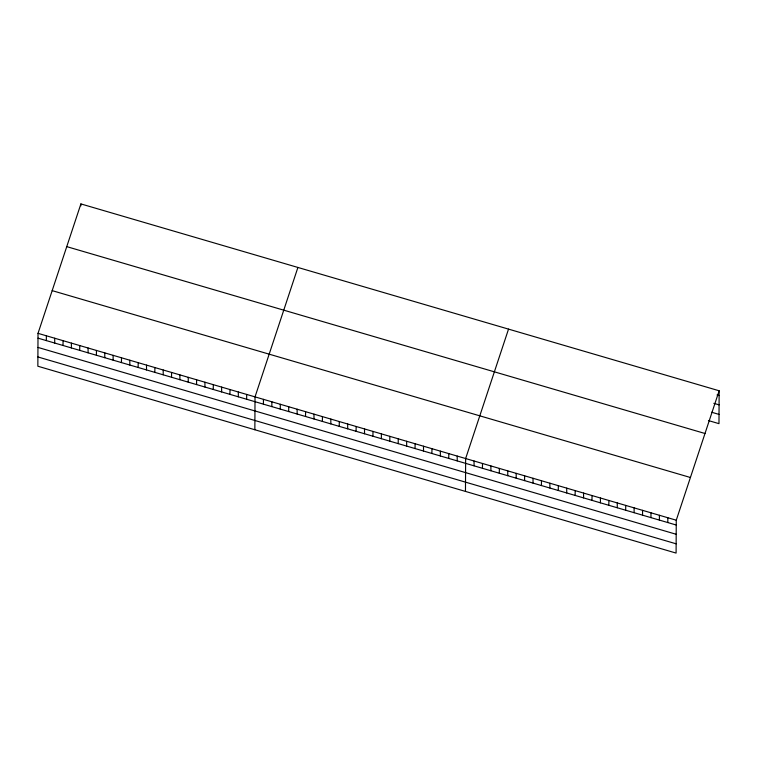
<?xml version="1.0" encoding="UTF-8"?>
<svg xmlns="http://www.w3.org/2000/svg" width="757" height="757" viewBox="0 0 757 757"><rect width="100%" height="100%" fill="white"/><g stroke="black" fill="none" stroke-linecap="round" stroke-linejoin="round"><path stroke-width="1.14" d="M38.02 333.345L37.85 366.218L676.096 553.083L676.266 520.21L719.15 390.782L80.904 203.917L38.02 333.345L676.266 520.21M46.347 340.603L46.366 335.786M54.693 343.044L54.712 338.228M63.039 345.485L63.058 340.669M71.385 347.927L71.404 343.12M79.731 350.377L79.75 345.561M80.895 205.838L80.904 203.917M88.077 352.819L88.096 348.002M96.423 355.26L96.442 350.444M104.769 357.701L104.788 352.894M113.115 360.152L113.134 355.336M121.461 362.594L121.489 357.777M129.807 365.035L129.835 360.218M138.153 367.476L138.181 362.669M146.498 369.927L146.527 365.111M154.844 372.368L154.873 367.552M163.19 374.81L163.219 369.993M171.536 377.251L171.565 372.444M179.882 379.702L179.911 374.885M188.228 382.143L188.256 377.327M196.574 384.584L196.602 379.768M204.92 387.026L204.948 382.219M213.266 389.477L213.294 384.66M221.612 391.918L221.64 387.101M229.958 394.359L229.986 389.543M238.304 396.8L238.332 391.994M246.65 399.251L246.678 394.435M254.854 429.749L255.024 396.876L297.908 267.448M263.427 404.153L263.445 399.346M271.848 406.623L271.877 401.806M280.27 409.092L280.298 404.276M288.701 411.562L288.72 406.746M297.123 414.022L297.151 409.206M305.544 416.492L305.573 411.676M313.975 418.962L313.994 414.145M322.397 421.422L322.425 416.605M330.818 423.892L330.847 419.075M339.25 426.361L339.268 421.545M347.671 428.822L347.7 424.015M356.093 431.291L356.121 426.475M364.524 433.761L364.543 428.945M372.946 436.221L372.974 431.414M381.367 438.691L381.396 433.875M389.798 441.161L389.817 436.344M398.22 443.621L398.248 438.814M406.641 446.091L406.67 441.274M415.073 448.56L415.091 443.744M423.494 451.021L423.523 446.214M431.916 453.49L431.944 448.674M440.347 455.96L440.366 451.144M448.769 458.42L448.797 453.613M457.19 460.89L457.219 456.074M465.47 491.416L465.64 458.543L508.534 329.115M474.043 465.82L474.071 461.013M482.464 468.29L482.493 463.473M490.896 470.759L490.914 465.943M499.317 473.22L499.346 468.413M507.739 475.689L507.767 470.873M516.17 478.159L516.189 473.343M524.592 480.619L524.62 475.812M533.013 483.089L533.042 478.273M541.444 485.559L541.463 480.742M549.866 488.028L549.894 483.212M558.288 490.489L558.316 485.672M566.719 492.958L566.738 488.142M575.14 495.428L575.169 490.612M583.562 497.888L583.59 493.081M591.993 500.358L592.012 495.542M600.415 502.828L600.443 498.011M608.836 505.288L608.865 500.481M617.267 507.758L617.286 502.941M625.689 510.227L625.717 505.411M634.111 512.688L634.139 507.881M642.542 515.157L642.561 510.341M650.963 517.627L650.992 512.811M659.385 520.087L659.413 515.28M667.816 522.557L667.835 517.741M719.15 390.782L718.98 423.655L708.448 420.57M717.021 394.984L719.122 395.599M713.813 403.32L719.074 404.863M711.656 412.243L719.027 414.401M66.758 246.631L704.994 433.496M52.176 290.631L690.412 477.497M38.001 338.152L676.238 525.027M37.945 347.416L676.19 534.281M37.897 356.954L676.143 543.819"/></g></svg>
